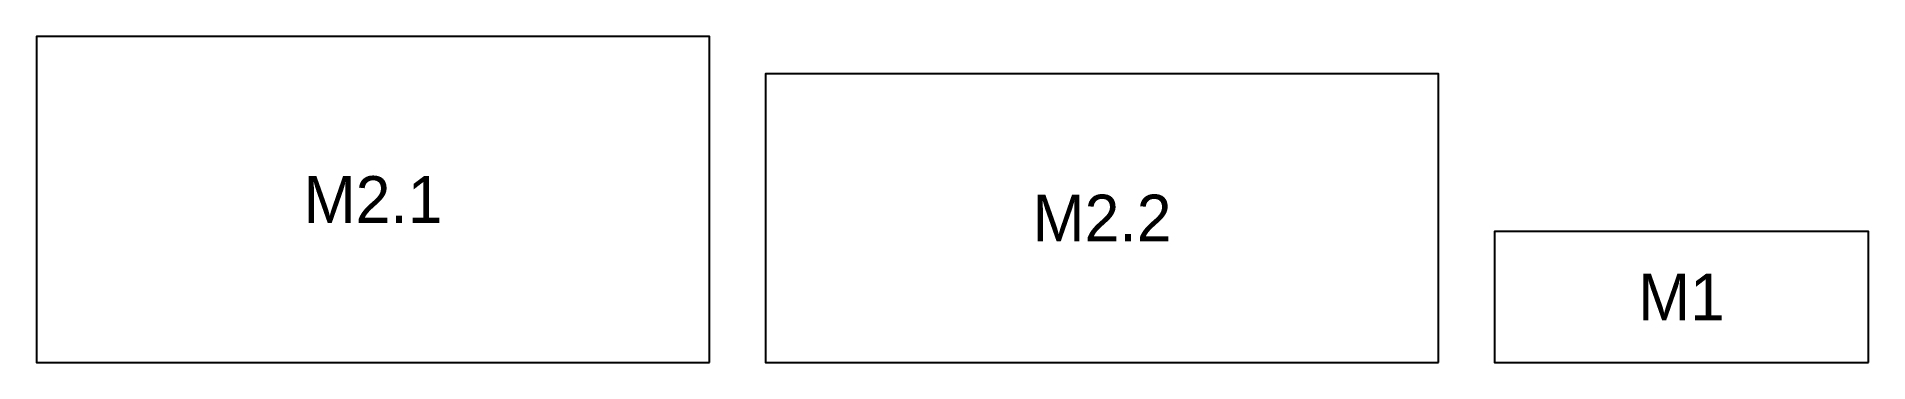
# Model space of a CAD drawing. Header units: millimetres. Extents: x 0 to 980, y 0 to 174.
import ezdxf
from ezdxf.enums import TextEntityAlignment as Align

# ---------------------------------------------------------------- set-up
doc = ezdxf.new("R2010")
doc.units = ezdxf.units.MM

msp = doc.modelspace()

# ---------------------------------------------------------------- linework, layer by layer
for points in [[(360, 0), (360, 174.16), (0, 174.16), (0, 0)], [(750, 0), (750, 154.32), (390, 154.32), (390, 0)], [(980, 0), (980, 70), (780, 70), (780, 0)]]:
    msp.add_lwpolyline(points, close=True)

# ---------------------------------------------------------------- texts
for s, p in [('M2.1', (180, 87.08)), ('M2.2', (570, 77.16)), ('M1', (880, 35))]:
    msp.add_text(s, height=25).set_placement(p, align=Align.MIDDLE_CENTER)

doc.saveas('drawing.dxf')
